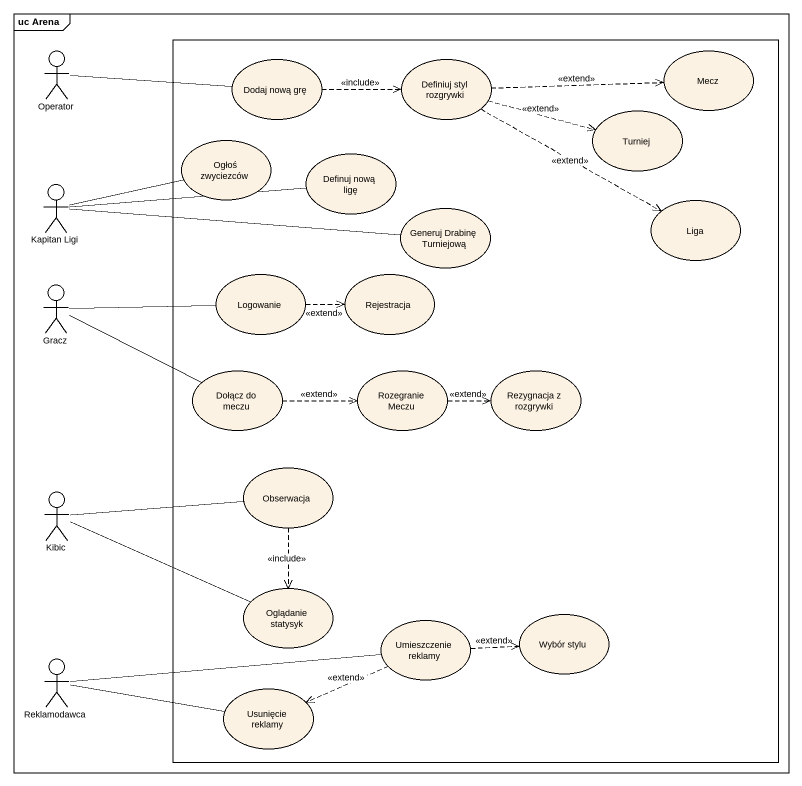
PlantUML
@startuml
mainframe uc Arena
actor Operator
rectangle " " as rectangle1 {
  usecase "Dodaj nową grę" as Dodaj_nową_grę
  usecase "Definiuj styl rozgrywki" as Definiuj_styl_rozgrywki
  usecase Mecz
  usecase Turniej
  usecase "Ogłoś zwyciezców" as Ogłoś_zwyciezców
  usecase "Definuj nową ligę" as Definuj_nową_ligę
  usecase "Generuj Drabinę Turniejową" as Generuj_Drabinę_Turniejową
  usecase Liga
  usecase Logowanie
  usecase Rejestracja
  usecase "Dołącz do meczu" as Dołącz_do_meczu
  usecase "Rozegranie Meczu" as Rozegranie_Meczu
  usecase "Rezygnacja z rozgrywki" as Rezygnacja_z_rozgrywki
  usecase Obserwacja
  usecase "Oglądanie statysyk" as Oglądanie_statysyk
  usecase "Wybór stylu" as Wybór_stylu
  usecase "Umieszczenie reklamy" as Umieszczenie_reklamy
  usecase "Usunięcie reklamy" as Usunięcie_reklamy
}
actor "Kapitan Ligi" as Kapitan_Ligi
actor Gracz
actor Kibic
actor Reklamodawca
Operator -right- Dodaj_nową_grę
Dodaj_nową_grę .right.> Definiuj_styl_rozgrywki : <<include>>
Definiuj_styl_rozgrywki .right.> Mecz : <<extend>>
Definiuj_styl_rozgrywki .right.> Turniej : <<extend>>
Definiuj_styl_rozgrywki .right.> Liga : <<extend>>
Kapitan_Ligi -right- Ogłoś_zwyciezców
Kapitan_Ligi -right- Definuj_nową_ligę
Kapitan_Ligi -right- Generuj_Drabinę_Turniejową
Gracz -right- Logowanie
Gracz -right- Dołącz_do_meczu
Logowanie .right.> Rejestracja : <<extend>>
Dołącz_do_meczu .right.> Rozegranie_Meczu : <<extend>>
Rozegranie_Meczu .right.> Rezygnacja_z_rozgrywki : <<extend>>
Kibic -right- Obserwacja
Kibic -right- Oglądanie_statysyk
Obserwacja ..> Oglądanie_statysyk : <<include>>
Umieszczenie_reklamy .right.> Wybór_stylu : <<extend>>
Umieszczenie_reklamy .left.> Usunięcie_reklamy : <<extend>>
Reklamodawca -right- Umieszczenie_reklamy
Reklamodawca -right- Usunięcie_reklamy
@enduml
